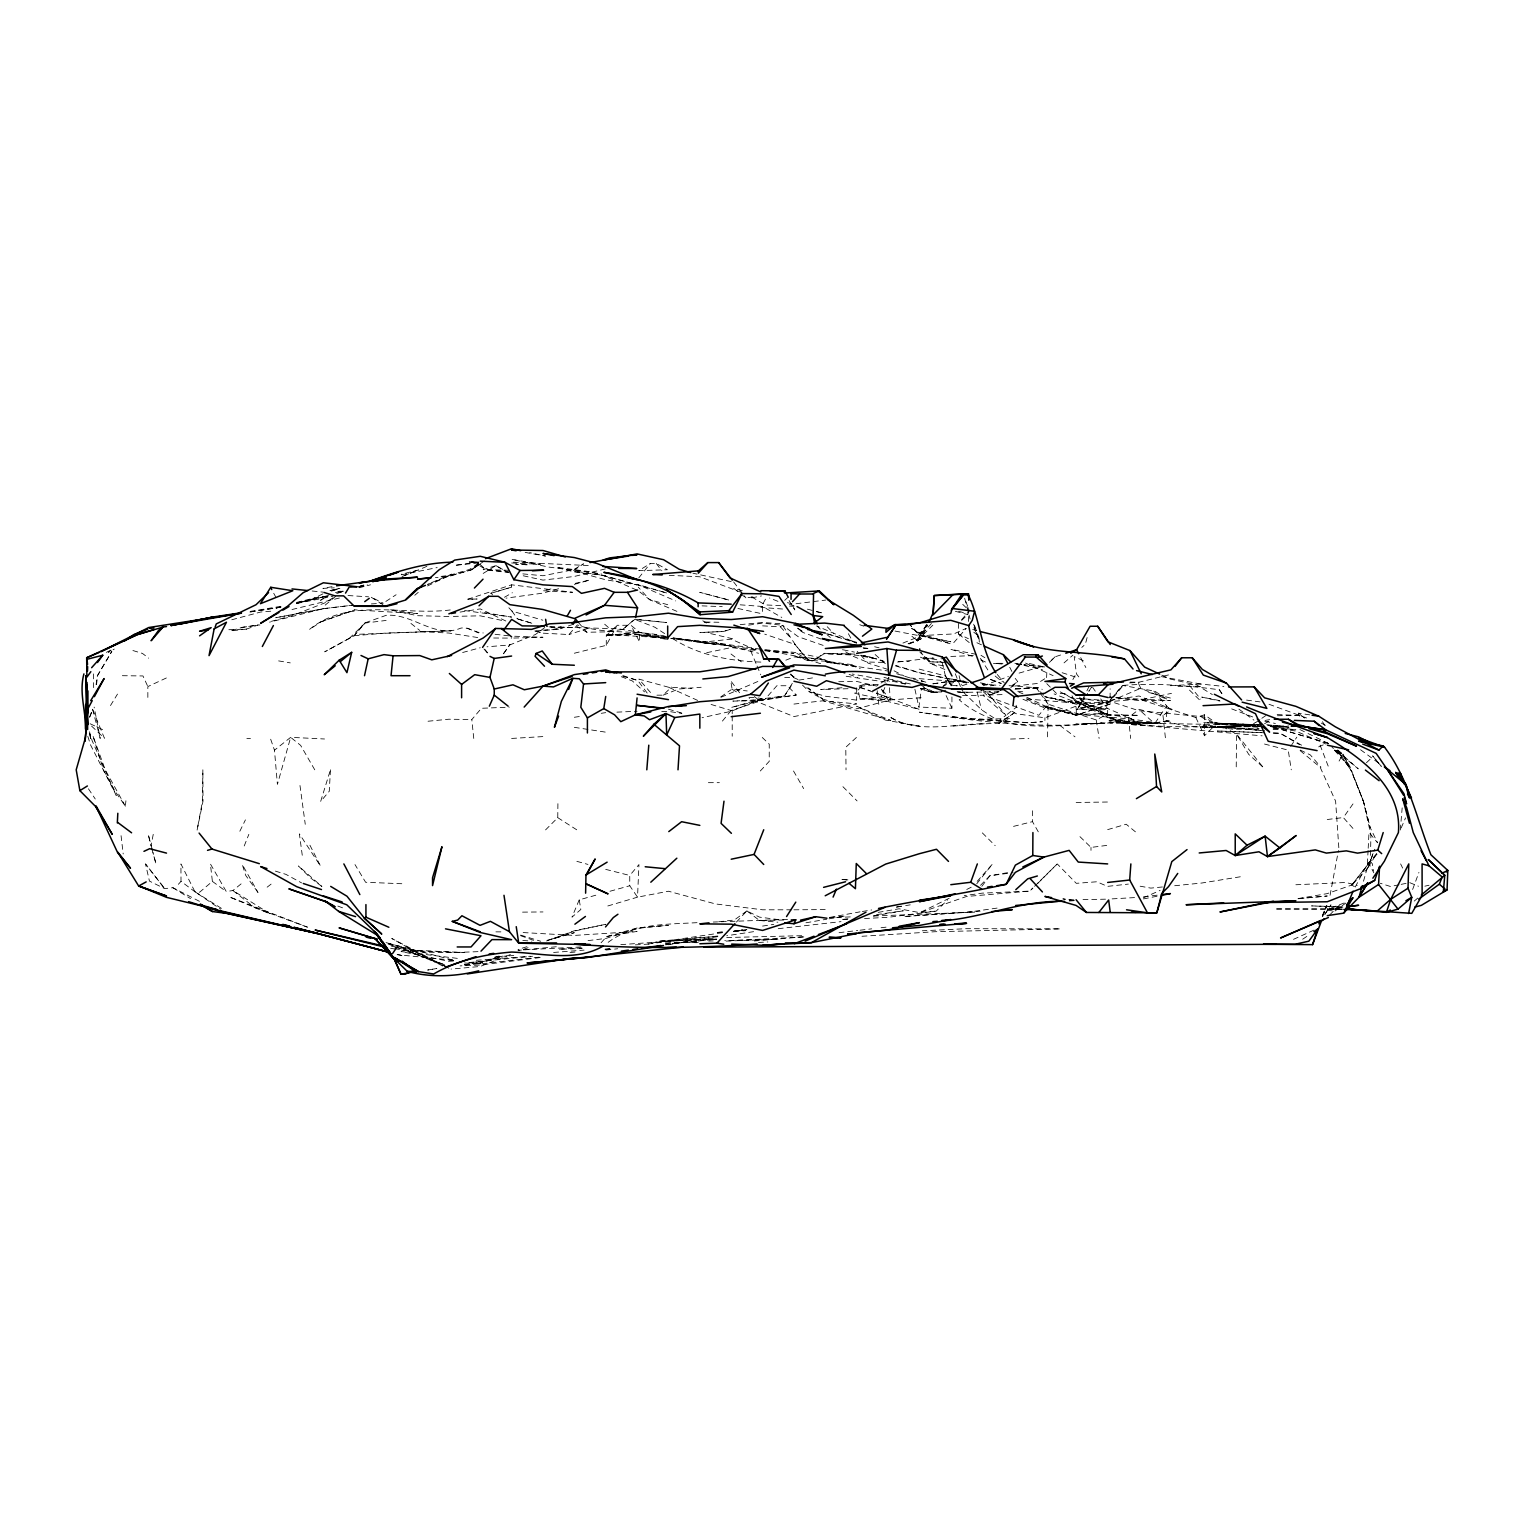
<?xml version="1.0" encoding="UTF-8"?>
<svg xmlns="http://www.w3.org/2000/svg" width="1524" height="1524" viewBox="0 0 1524 1524"><rect width="100%" height="100%" fill="white"/><g stroke="black" fill="none" stroke-linecap="round" stroke-linejoin="round"><path stroke-width="0.75" stroke-dasharray="5 3.75" d="M1257.833 727.158C1227.563 725.176 1195.559 731.482 1166.546 720.947L1166.603 705.993L1155.211 722.89C1112.596 713.994 1066.495 719.842 1026.7 699.04M545.573 829.894L557.765 817.664L557.936 801.186M1236.231 766.858L1236.555 734.073L1216.762 723.481L1204.493 714.794L1195.845 717.556L1139.019 699.116L1109.586 697.001M1047.54 736.835L1048.15 704.202L1044.492 698.087M1373.01 853.573L1367.371 868.756L1376.991 853.078L1351.14 885.787L1367.371 868.756L1370.381 861.384L1370.914 835.019L1363.389 801.186L1351.255 770.706L1341.406 755.961L1334.624 750.018L1341.406 755.961L1351.826 771.639L1351.255 770.706L1363.332 801.186L1370.209 827.627L1377.563 842.791L1369.009 832.428L1368.19 848.239M968.616 621.449L968.083 605.409M1046.607 677.608L1046.874 671.303M1355.236 887.044L1367.371 864.051L1368.076 850.506M1002.087 694.601L989.971 694.963L980.732 688.619M1400.308 830.009L1402.175 807.872M125.349 806.177L105.232 769.811L92.888 735.616L103.384 769.811L115.195 791.451L125.349 806.177L125.92 800.786M96.545 684.676L97.498 675.703L111.843 651.358L97.384 675.703L96.088 684.638M951.928 696.944L951.928 708.26L918.896 707.079L921.448 688.696M1330.052 895.293L1338.434 850.487M153.238 834.352L151.009 846.011L148.228 834.352L152.438 850.297M1087.107 637.546L1085.317 644.328L1081.773 647.414M1363.504 881.253L1368.609 862.984L1373.81 872.814M1298.124 898.569L1327.252 893.616L1351.693 885.063L1370.381 861.384L1374.629 849.249M1322.299 916.419L1326.166 905.866M1412.634 889.464L1418.92 872.433M89.573 717.156L92.564 709.231L104.432 738.245L89.706 724.319M802.481 685.076L809.168 691.667L825.322 696.22L856.678 700.126L881.158 696.868L886.301 683.762M887.139 681.59L888.854 677.208L889.121 681.761M244.221 845.972L248.85 834.333M1322.737 916.419L1326.966 905.866M1100.69 698.887L1107.415 708.469L1077.411 709.155L1084.002 697.973M961.587 620.439L967.74 614.572L969.302 610.743L964.616 598.094L970.083 619.011M89.706 717.156L92.964 709.231M579.215 899.846L571.976 917.162L580.854 909.466L579.215 899.846L598.989 894.321M1322.394 915.695L1326.794 905.504M1401.185 827.97L1405.547 817.855M909.066 643.985L921.429 638.708L927.259 625.831M239.84 831.228L245.421 819.874M1089.108 686.372L1078.287 708.222L1110.12 702.64L1110.12 688.753M574.338 653.224L606.285 645.338L617.125 625.278L630.898 625.278L639.642 632.403L668.464 639.623L637.089 634.536L605.714 635.527L639.642 632.403L639.642 641.985L630.898 625.278M1072.877 679.533L1075.068 675.532M1339.082 761.067L1342.72 754.456L1337.386 750.589M926.63 624.63L916.362 640.194L917.467 641.013L926.382 624.992M765.505 599.161L760.838 607.409L783.507 609.086M917.467 641.013L927.068 624.954M110.49 705.555L117.5 694.087M792.309 683.362L784.479 695.973L761.943 699.859L731.196 707.498L761.657 698.887L784.479 695.973L792.023 684.619M1324.928 914.343L1330.985 904.856L1324.623 914.629M1077.411 709.155L1087.584 693.325M1088.86 691.344L1091.394 687.381L1088.936 690.905M1290.676 746.436L1296.81 737.178M241.097 883.882L232.905 890.53L226.276 891.54L210.388 863.918L212.388 881.386L199.663 892.188L194.958 891.788L181.013 881.367L180.918 863.918L194.958 891.788L220.694 909.199M503.434 653.796L510.102 644.366L503.282 654.063M981.837 886.339L989.857 875.767L1010.069 872.242M1138.504 683.4L1140.752 688.296L1167.327 699.459L1154.83 691.153L1122.521 685.438L1106.843 704.012L1122.521 685.438C1154.563 682.733 1187.482 685.552 1219.333 689.762L1221.943 693.591M1353.007 803.91L1343.33 817.55L1354.188 829.818M976.732 883.806L992.6 863.918L974.141 884.796M349.167 638.499L364.846 623.335L354.178 635.718L324.726 651.815L354.178 635.718L364.255 623.145L386.124 615.334C412.794 613.105 434.55 639.147 460.896 628.098C468.935 626.554 475.374 633.108 483.26 632.955M638.766 577.882L650.329 563.499L656.292 563.499L667.436 569.747L638.766 570.643L650.329 563.499M1076.287 713.289L1076.287 709.593L1110.291 701.192L1122.521 686.314M722.414 721.081L732.206 709.212L732.206 713.708M1109.891 700.278L1139.019 695.973L1172.223 709.403L1162.983 715.366L1138.98 709.346L1128.484 717.633L1107.091 714.261L1096.251 719.957L1048.15 704.202L1038.816 715.27L983.228 694.83M791.699 909.809L762.572 909.79L715.518 903.942L668.464 891.235L637.527 897.16L629.755 885.749L629.755 875.462L638.956 864.565L637.527 897.16L605.714 906.589M961.587 619.773L967.759 612.534M473.754 738.435L471.811 719.557L481.451 708.279L509.283 707.174M534.829 630.974L542.982 633.165L568.947 634.556L577.386 624.897C606.59 635.622 638.518 628.86 668.464 637.07L618.115 628.764L549.021 626.897M953.776 642.652L966.216 628.402L953.776 633.927L919.924 635.66L909.79 624.573L919.924 635.279L950.805 643.89L921.01 633.432L911.619 628.479L921.01 634.536M711.079 704.45L731.196 710.527L764.857 699.44L776.84 685.743L787.413 685.743L796.309 695.001L759.657 700.716L732.853 701.097L739.712 700.754M178.365 884.301L181.013 881.367M601.066 942.784L606.685 936.555L637.089 927.964L668.464 925.297L637.089 928.383L606.019 938.403L584.397 941.07M916.362 640.194L932.04 622.802M760.305 770.992L769.239 761.333L769.239 744.169L760.305 735.597M736.397 922.077L746.855 910.971L759.504 917.124L782.46 920.134M927.602 625.05L915.067 638.213L902.589 643.204M980.504 885.33L989.857 875.767L1013.06 872.642M1367.371 864.051L1377.563 853.688M1329.709 914.914L1339.958 904.608L1341.177 908.209M1037.711 883.444L1057.237 863.918L1076.287 883.329L1096.842 881.767L1107.434 886.377L1128.351 884.091M1195.845 717.556L1204.493 735.749L1216.762 723.481M908.914 643.719L917.238 640.652L932.821 625.183M1055.008 656.844L1049.122 662.692L1055.008 656.844L1063.638 653.986M864.527 918.515L888.054 917.315L936.212 911.104L947.566 899.884M1034.567 886.301L1057.237 863.918M656.939 695.173L663.092 695.173L671.513 687.038M878.262 684.505L863.803 684.505L854.678 693.287L888.454 700.43L879.538 686.486M606.285 645.338L606.285 635.641L617.125 625.278M1366.418 762.762L1373.105 756.418L1381.335 766.382L1372.591 755.694M784.669 600.38L787.698 597.541M856.412 737.464L845.782 747.255L846.03 769.811M1064.038 662.883L1072.915 655.149M943.28 685.933L948.442 681.476L965.454 681.057M1414.253 901.084L1417.758 898.074M622.802 629.393L634.784 619.144L666.674 622.554L634.784 619.392L622.802 629.393L605.714 631.908L586.854 632.25L577.024 626.593M1010.793 687.591L1017.765 681.685L1015.194 678.332M325.183 605.123L336.842 595.351M414.757 595.274L418.243 592.341M1255.319 722.452L1252.099 725.024L1214.514 723.1L1203.141 716.737L1139.019 710.756L1109.891 701.25M111.1 650.196L108.414 652.329L114.262 649.091M314.763 769.811L300.628 745.369L290.665 737.33L277.406 784.403L274.472 750.189L290.665 737.33L324.517 738.988M267.138 887.178L272.948 882.682M478.727 563.804L470.23 570.224L448.856 576.434L435.426 577.577M544.792 627.507L535.438 634.517L509.759 644.957L486.994 646.805M608.171 942.327C633.527 923.22 667.341 924.401 697.592 922.63M1335.043 910.99L1345.73 903.103M746.855 910.971L734.32 920.02L715.918 922.077M720.681 696.963L731.196 689.686M1259.891 719.652L1252.099 725.024L1214.514 723.1M1261.834 718.299L1265.739 715.613M573.576 570.586L583.521 563.823L573.576 569.69L542.982 575.748L522.37 573.843M1302.677 939.222L1308.297 935.412M478.346 563.48L469.392 569.481L448.856 575.481L437.655 576.777M762.572 625.869L780.307 626.783L782.555 625.278L798.252 636.727L825.322 646.138M808.425 660.654L794.461 643.814L808.425 660.654L813.073 660.654L824.236 653.301L856.678 654.158M390.601 609.733L417.5 613.639L354.749 609.848L321.278 621.716L309.41 629.488C350.006 596.246 405.651 616.744 453.352 609.524M385.839 601.447L396.107 594.741M329.051 594.779L320.497 600.323L328.06 596.227M1012.146 685.343L1017.765 681.685M332.956 597.827L325.183 602.761L291.998 615.677L269.596 621.83M511.607 587.14L490.766 593.312L511.607 587.14L511.607 584.816L572.567 592.284L542.982 590.74L551.917 588.702M1044.74 678.79L1037.273 683.476L1012.527 686.314M509.873 571.881L485.851 569.614L478.669 565.099L471.468 569.614L484.327 561.023L471.564 569.919L448.856 576.053L427.558 584.53M813.073 660.654L824.236 653.701L854.373 654.139M483.165 573.443L495.567 565.766L504.501 570.3M942.232 687.114L951.928 681.114L956.862 685.876M1264.539 723.767L1270.083 720.395M504.444 597.275L512.388 592.722M960.615 698.983L959.168 699.802C1012.203 745.693 1086.993 715.708 1150.163 723.824L1110.12 723.024M535.972 630.86L559.537 629.317L563.594 627.05M966.749 889.464L972.598 886.53M106.375 652.348L112.605 649.243M949.185 898.265L919.467 912.857L966.616 896.455L1029.71 891.102L1032.91 888.035L1029.71 891.102L982.161 893.14L964.235 895.655M322.917 593.865L312.153 599.103L297.294 603.009M427.52 585.978L451.847 574.11L427.825 584.187M147.847 697.421L147.847 686.581L168.897 676.789M1293.514 939.336L1316.145 929.145M1143.248 897.922L1160.107 890.397M989.971 694.963L997.763 691.648M422.3 568.319L427.901 565.88M1318.641 746.874L1323.404 744.817M721.1 697.249L760.19 680.485M1110.291 701.192L1140.752 688.296M404.203 575.672L419.119 569.481M761.657 698.887L731.196 711.27L702.069 717.728M402.069 576.548L418.586 569.938L401.269 574.3M556.889 628.383L561.137 626.707M663.092 695.173L678.656 689.019L701.173 687.267M785.832 660.178L794.099 656.901L825.322 659.797L795.795 656.349L807.472 660.483L825.322 661.149L854.888 664.997M510.445 954.538L480.231 966.464L451.104 969.093M1344.206 902.97L1327.252 909.504L1342.93 907.39M908.075 643.795L921.429 638.708M983.285 691.744L988.505 696.487L1016.203 713.746L1044.912 717.823L1079.068 705.041M499.053 956.024L480.231 963.054L502.634 956.291M983.094 685.8L1008.393 676.523M523.399 949.414L529.723 947.109M546.64 940.975L574.338 930.764L605.714 924.287L574.338 931.107L550.869 939.432L574.338 932.688L544.659 941.013M321.278 621.716L354.749 609.905M246.431 629.107L258.394 624.916L241.725 627.431L230.467 630.974L246.431 629.107L228.371 629.736M588.131 628.345L568.947 634.556M573.1 624.326L559.346 629.05L546.659 626.097M338.976 592.703L343.491 591.179M358.559 586.778L364.922 584.625M335.471 592.665L341.89 590.531M476.841 599.027L467.868 599.199L511.607 584.816M863.803 684.505L857.574 686.543L870.166 690.734M331.413 591.122L339.89 588.397M607.352 631.717L611.619 630.345L602.99 622.725M526.923 946.709L518.141 949.414M962.139 685.705L968.826 683.571M495.567 565.766L483.165 569.652L508.654 572.567M336.709 593.541L343.452 591.426M359.169 586.53L363.665 585.121M740.702 593.808L745.903 597.884L756.19 596.532M359.169 586.645L365.912 584.568M330.098 590.779L336.823 588.816M1019.08 673.113L1042.816 666.255M1107.662 829.628L1126.198 824.236L1136.771 832.942M945.928 690.201L937.87 692.506L931.507 692.506L920.401 688.41L924.992 688.6M502.634 956.12L480.231 962.444L464.553 964.654M558.622 588.74L542.982 593.122L506.006 598.151M574.281 584.378L589.921 579.996L574.281 583.578M609.981 891.254L629.755 885.749M462.629 652.501L480.231 647.757M231.8 619.754L260.642 612.038L274.072 610.953M921.087 697.687L890.187 699.954L856.678 708.831L822.693 699.097L809.168 691.667M296.399 602.875L329.946 595.198M359.264 587.75L370.522 584.797M291.998 609.524L340.023 597.865M1233.392 727.043L1244.003 724.338L1256.9 725.367M323.374 608.724L275.768 617.734L323.374 608.667L352.501 605.218L323.374 608.667L269.596 622.135M332.346 590.493L339.071 588.797M1013.536 826.37L1032.491 821.646L1038.549 832.275M280.873 606.323L250.755 611.314M296.837 602.361L321.888 596.151M1129.532 682.942L1139.019 682.219L1168.47 674.922M337.89 592.207L342.481 591.083M358.521 587.178L367.684 584.93M605.39 568.909L574.338 576.453L542.982 580.111L520.084 575.081M280.797 607.219L248.431 612.229L280.873 607.066M325.526 596.398L296.456 603.428L325.526 596.36M897.541 662.026L933.031 657.873M401.65 574.777L437.178 567.557M296.818 603.428L332.994 596.284M1424.864 886.187L1429.055 885.234M993.591 693.344L989.4 691.629L993.591 693.344L999.287 692.106M1142.009 699.668L1171.48 693.344M706.717 652.691L731.196 647.586L757.104 650.577L731.196 639.147L699.84 642.48L731.196 646.081L715.518 642.747L673.17 637.889L762.572 650.558M751.808 597.884L761.505 595.922M1143.514 898.912L1159.193 895.826M1399.032 884.796L1390.459 886.492L1380.306 883.272M1401.166 884.358L1409.738 882.663L1418.482 886.244M829.647 917.41L860.012 911.847M332.022 586.664L322.917 588.378L334.327 587.826M896.512 907.009L903.389 905.751M1154.582 723.157L1170.489 720.261L1160.088 723.5L1117.816 722.509L1154.582 723.157L1108.977 720.814C1159.516 729.844 1211.123 725.919 1262.158 726.415M733.444 931.316L746.893 929.678L733.444 931.393L742.398 929.659M873.309 916L903.313 910.781L873.309 915.067M878.186 912.362L899.103 908.78L919.429 912.59L936.212 911.104M1155.211 722.89L1166.546 720.947M606.685 936.555L637.089 931.393L574.338 935.431L520.56 932.421M427.711 970.045L436.855 968.483L427.825 970.007M805.967 922.782L826.751 919.22M829.056 918.839L845.229 916.076L828.904 917.734M1240.307 876.776L1201.769 883.025L1171.67 886.035M1265.053 720.433L1269.644 719.652M896.512 907.142L903.389 905.999M905.675 905.599L910.266 904.837M753.618 931.659L726.719 935.755M1015.841 688.486L1038.416 687.857L1042.321 689.381M798.938 680.123L814.33 677.589M862.355 911.485L871.69 909.961M460.058 612.096L480.231 608.895L506.673 621.392M668.064 944.766L684.124 942.213L698.278 942.594M762.572 926.078L773.773 924.382M574.338 717.271L581.063 716.28M601.237 713.308L605.714 712.641M932.726 683.819L948.442 681.476L966.254 681.114M717.766 936.669L699.84 939.279L658.197 941.261L699.84 937.546L648.043 943.985L659.282 941.356L716.737 939.184L665.702 944.232M748.57 625.145L762.572 623.126L782.555 625.278L795.185 644.481L764.743 634.155M933.202 683.8L951.928 681.114L951.928 685.629M847.916 918.705L841 919.715L848.068 919.353M741.998 700.64L764.857 699.44L796.309 695.001M665.55 944.842L684.124 942.213L698.411 942.804M997.077 908.094L966.997 912.324L903.751 916.515L980.103 911.181M478.86 561.975L454.571 565.385L477.907 563.004M1170.394 685.724L1200.702 684.009L1223.867 686.448M241.725 627.431L259.956 624.935M722.243 932.726L664.578 941.261L716.737 939.184M1079.964 836.657L1090.994 847.42L1107.662 845.306M364.255 623.145L386.124 620.439M796.042 603.733L825.722 600.056M540.201 957.567L480.231 965.035L460.058 965.892M1327.252 819.512L1343.33 817.55M556.317 946.747L518.331 950.366M1143.514 896.817L1159.193 894.931M839.038 932.688L857.707 930.478M860.05 930.212L871.709 928.84M881.062 927.735L888.054 926.916M1342.93 907.123L1327.252 908.971L1274.788 908.971L1344.511 909.18M539.096 957.167L480.231 963.987L464.553 962.977M605.047 949.528L612.096 948.709M793.947 704.069L823.036 700.792L856.678 703.878L793.947 716.585L749.198 698.487M1107.662 715.327L1107.662 709.765L1076.287 709.593L1075.449 701.726L1082.25 700.964L1107.662 714.756L1139.019 715.347L1107.662 715.327L1075.449 701.726L1073.239 697.668M199.434 901.313L172.879 887.711L164.668 888.625L149.447 881.101L145.504 863.975L164.668 888.625L145.504 863.975M778.25 928.688L841 921.639M464.553 965.092L480.231 963.32L464.553 964.844M605.904 950.062L617.715 948.747M1162.412 886.968L1150.849 888.111L1137.342 885.711M859.879 686.314L875.957 684.733M469.24 962.52L532.505 956.253M570.014 952.557L577.044 951.852M605.161 949.071L609.848 948.614M606.285 635.641L639.642 632.403M428.034 721.233L448.856 719.214L471.811 719.557M717.766 936.022L699.84 937.774L717.766 936.422M740.169 624.63L762.572 622.497L783.431 623.888M1298.124 898.741L1327.252 895.998L1296.657 898.741M1069.276 900.398L1073.944 899.979M665.721 943.547L714.432 939.375M354.178 635.718L386.124 633.051L451.066 630.841L356.997 634.327M754.285 940.975L804.024 936.803M734.111 931.05L745.731 930.116M842.01 687.743L820.693 689.496L848.982 688.677M495.014 956.92L506.73 956.024M509.073 955.834L513.759 955.472M553.612 952.443L584.073 950.1M953.091 726.072L984.847 723.709C953.567 723.862 917.543 734.244 889.368 716.699L901.103 723.233L919.429 726.148L885.425 720.071L856.678 706.279L890.911 720.509L823.036 700.792M1069.276 901.027L1073.944 900.684L1069.562 899.998M476.307 960.291L530.428 956.234M477.984 951.643C450.437 952.843 422.186 953.472 394.964 948.709M665.359 943.013L697.306 941.451M1015.079 689.248L1035.996 687.934L1039.92 689.896M734.111 931.412L745.731 930.688M861.993 936.269L935.107 931.716L1060.59 928.878L966.483 928.688L922.325 930.783M371.361 603.923L383.248 603.199L370.865 597.008L383.248 604.876M620.82 944.632L715.518 938.079M511.607 738.435L544.316 736.511M1121.188 722.605L1075.754 724.11L1102.138 723.1C1040.968 728.682 979.722 722.586 919.429 712.165L973.15 719.442L1029.31 722.662L1042.492 721.709L1028.452 722.833L950.805 716.832L973.15 719.442L1010.507 718.566L998.677 723.309L982.161 723.881M1295.876 884.758L1345.825 882.472L1357.217 885.387M1112.139 898.874L1134.542 897.598M581.901 947.909L558.66 949.223L582.187 948.595M635.337 944.861L649.281 944.061M758.457 942.48L767.848 941.946M580.739 946.976L517.874 950.138M803.815 936.936L726.091 940.937M542.982 630.136L559.537 629.317M1231.678 708.889L1255.662 718.071M726.719 937.527L803.358 935.66M1262.158 724.605L1217.447 726.662L1257.452 725.424M616.915 712.146L637.089 711.251M999.153 691.782L958.005 692.467M1286.923 726.3L1271.226 726.929L1295.876 731.101L1326.051 744.093M950.805 656.444L974.027 655.568M1015.403 688.715L1035.996 687.934L1045.826 697.078L1076.287 704.221L1107.662 702.526L1076.287 702.869L1044.721 696.697L1076.287 702.869L1107.091 714.261L1054.094 693.915M850.297 916.915L829.38 917.734M873.538 916.019L978.332 912.019M787.546 919.372L713.27 922.039M708.679 941.07L713.232 940.899M726.091 941.089L778.25 939.26L724.814 940.594M1010.507 739.045L1028.871 738.435M898.36 661.702L909.409 661.397M513.836 638.042L542.982 637.261L513.836 636.213M467.868 599.199L477.088 598.989M453.352 616.382L480.231 615.829L505.282 621.144M748.989 697.573L755.923 697.44M1083.012 899.636L1107.662 899.141M948.442 681.476L964.997 681.19M1277.398 715.747L1298.486 715.347L1304.868 718.071M747.008 910.971L759.504 920.477L786.708 919.982M838.752 681.704L856.678 681.438L876.662 686.048L887.482 678.656L911.733 684.295M962.52 695.573L982.961 695.249L1005.992 715.289L1016.527 707.117L1015.536 702.64M1076.173 802.481L1108.424 802.005M522.561 912.133L542.982 911.943M993.457 663.435L1002.963 663.34M1201.769 726.853L1234.783 726.624M793.947 909.809L825.322 909.58M1001.649 663.302L995.02 663.34L1002.106 664.045M1270.159 726.034L1288.866 725.976M1259.014 729.158L1233.145 729.272L1203.046 725.024L1264.501 730.91L1233.145 727.729L1201.769 727.005L1259.014 728.758M1273.131 729.101L1280.198 729.082L1330.185 743.941M784.689 677.628L793.699 677.608L799.929 680.352M929.469 658.254L934.136 658.254M122.339 675.703L142.97 675.951L147.847 686.581M1177.995 686.619L1201.769 686.6M1153.801 691.153L1169.041 708.584M923.468 687.61L933.336 691.858L936.403 691.858M997.077 691.629L998.696 691.629M941.661 691.972L930.764 691.972L920.325 688.829M957.682 692.296L967.816 692.296L957.148 691.629M1065.181 693.515L1056.57 693.515L1045.635 682.504M246.85 738.435L250.469 738.435M708.374 782.669L719.385 782.669M1262.196 725.214L1122.388 722.909L1110.215 720.166L1154.887 723.214L1110.215 718.852L1144.276 725.519L1262.158 735.825M661.74 711.384L668.464 711.422M495.91 931.85L502.634 931.888M493.681 638.004L511.607 638.118M471.526 561.842L478.498 561.899M513.34 562.166L589.045 565.556M1233.145 724.7L1251.985 724.91M1340.396 909.104L1327.252 908.971L1341.482 909.409M672.617 638.518C699.192 655.834 731.52 661.283 762.572 662.14M1130.122 682.085L1139.019 682.219M1256.157 724.605L1203.769 722.662L1258.081 724.681M1273.131 728.967L1280.198 729.082L1327.918 743.255M348.024 595.541L368.56 596.817M718.928 622.268L702.812 621.963L711.537 623.03M1231.411 724.148L1258.214 724.662M941.908 662.064L930.802 661.816L919.982 656.958L936.993 659.759L940.918 662.026M448.856 616.477L417.5 615.696L388.353 609.562M883.31 662.407L866.718 661.987L852.24 655.911L842.239 649.7M509.264 570.3L485.851 569.614L477.336 561.937L478.669 565.099M1342.111 906.78L1311.573 905.904L1342.168 907.066M549.688 626.878L574.148 627.621M1273.473 733.063L1280.198 733.273L1301.61 745.198M1277.15 714.604L1298.486 715.347L1301.953 717.614M1261.605 732.587L1217.447 730.968L1264.501 732.777M1273.226 733.006L1280.198 733.273L1299.534 744.684M401.803 950.309L464.553 952.595L417.5 950.366L390.373 946.023M702.069 605.866L722.243 606.666M401.803 883.729L365.627 882.282L354.997 864.584M453.352 961.015L448.856 961.301L401.041 951.548L459.848 958.672M982.161 684.562L1000.087 685.305M1009.059 685.686L1038.416 687.857M469.259 561.975L478.669 562.394M946.537 662.502L930.802 661.816L919.982 652.329M1262.177 726.3L1217.79 724.357L1262.177 726.872M511.607 562.985L540.391 564.28L511.607 559.346L548.735 567.08L601.218 573.729M469.202 562.013L478.498 562.451M669.246 575.31L699.84 576.796L741.426 592.436M650.5 692.487L638.861 679.094L668.484 687.21L691.61 688.315M780.726 605.657L765.277 604.914L749.598 595.732M789.527 606.095L793.947 606.304M420.605 631.603L448.856 633.051L480.231 637.927M858.66 692.467L859.746 698.392L890.187 699.954L889.254 684.028M1270.159 726.319L1288.866 727.443M863.403 648.348L867.899 648.653M910.457 678.028L951.928 681.114M1026.681 698.925L1075.773 703.136L1071.448 694.715M522.808 940.479L531.781 941.127M740.169 604.818L762.572 606.476L781.793 617.449M1107.662 700.621L1076.287 698.316L1107.662 701.802L1139.019 699.116L1170.394 700.488L1139.019 700.583L1109.586 697.192M1122.178 723.119L1140.333 724.452L1130.751 718.452L1107.396 708.374M663.969 637.775L605.714 634.517L637.089 634.098L668.464 637.337M452.933 960.215L397.212 954.691M957.415 685.819L950.424 685.209L945.413 675.913L941.127 658.254M920.401 688.41L924.763 688.772M464.553 610.514L511.607 617.087L480.231 611.886M764.819 649.7L793.947 652.329L816.369 656.787L832.447 662.997L888.054 671.036M1273.473 727.824L1295.876 729.825L1271.226 726.738M469.03 962.692L480.231 963.74L469.03 962.349M764.819 650.767L793.947 653.472L764.819 650.081M759.504 920.477L777.869 922.211M1266.749 724.719L1286.923 726.7M312.172 591.007L323.374 592.15M846.182 676.275L888.054 682.409M1044.702 666.96L1023.918 664.807L1044.702 667.093L1027.652 663.111M1017.765 691.229L1024.49 691.953M739.578 692.772L730.701 680.752L732.168 689.324L747.236 690.963M495.071 634.289L509.245 635.87M1075.62 699.459L1060.075 691.782C1086.955 705.555 1112.711 725.9 1144.276 725.519L1110.139 717.69L1081.469 701.078L1078.84 697.325M859.746 698.392L888.054 701.535L919.429 709.441L876.3 692.982M1074.039 900.246L1062.838 898.893L1074.039 900.57M1327.252 910.247L1333.633 911.028M453.352 960.387L448.856 959.834L453.352 960.73M846.887 879.996L840.562 879.196L848.601 879.958M715.518 644.271L670.808 638.442L715.518 644.271L672.941 638.004M1246.575 700.087L1260.024 701.897M832.447 662.997L825.036 662.007L856.678 666.407M760.228 649.167L715.518 642.747L758.571 653.263M863.079 647.681L867.632 648.348M670.693 711.746L681.895 713.423M1298.486 715.347L1298.486 713.175L1309.764 714.87M968.731 682.504L919.429 672.846L894.874 665.74M574.338 727.329L605.714 732.168M1200.702 684.009L1159.116 676.199M895.026 631.05L950.805 641.775L919.924 635.279M278.625 660.902L290.265 662.883M525.17 552.412L545.535 556.05L529.704 552.641M943.337 665.778L930.307 663.454L921.01 652.139M825.322 661.149L853.764 666.236L860.203 668.598M390.601 948.271L397.326 949.49M764.857 650.253L796.881 656.215L822.865 664.407M905.904 683.762L852.183 674.027M1219.695 700.583L1201.769 697.097L1219.981 701.097M976.351 654.368L950.805 649.281L973.017 656.463M863.441 655.53L883.139 660.749M731.196 581.577L692.963 573.214M980.37 682.809L994.239 685.629M843.248 649.834L854.45 652.12M966.692 683.038L919.429 672.694L895.712 665.397M787.394 602.685L791.642 603.58L794.823 609.924L787.47 597.865M1264.863 721.252L1275.398 723.481M394.887 947.261L417.5 952.157L400.164 947.166M737.921 608.476L760.324 613.372M758.171 697.935L764.857 699.44M710.679 633.622L732.739 638.785M816.35 611.638L823.074 613.239L816.35 611.467M1014.87 663.245L1021.766 664.864M1024.052 665.417L1042.416 669.76M966.692 682.485L950.805 678.732L966.692 682.733M982.066 683.762L990.981 685.933M874.605 646.748L879.1 647.852M860.908 655.206L875.709 658.863L865.137 655.377M1075.449 701.726L1107.662 709.765M605.714 869.366L629.755 875.462M388.468 943.318L453.2 960.101M1148.601 692.448L1171.27 698.259M807.396 609.162L814.102 610.895M1264.501 744.036L1288.237 750.151L1291.266 769.811M535.781 631.088L542.582 632.822M919.182 669.112L945.413 675.913L951.757 685.533M955.396 611.334L967.74 614.572M742.283 590.702L733.749 588.378L738.969 592.455M777.983 601.351L769.506 597.999M789.394 604.457L793.947 605.695M972.674 629.469L976.541 630.536M1306.582 717.975L1268.711 704.164M667.76 604.723L649.624 599.656L638.327 590.76L603.675 575.653L667.131 593.103L637.089 584.264L675.723 600.932M576.872 861.346L587.959 864.432M386.048 942.594L405.498 948.023M622.84 676.275L637.813 680.504L647.395 693.344M958.577 611.238L965.073 613.086M668.464 709.193L681.895 713.061M856.678 642.309L825.817 633.374L856.678 643.071L816.654 625.964M508.864 607.771L511.912 611.048L542.849 620.211M132.912 650.538L142.475 653.434L148.647 658.158M520.637 935.088L540.734 941.261M275.387 871.118L285.902 874.357L301.6 882.891M905.351 684.219L881.634 676.504M896.645 673.722L922.401 681.799M887.654 669.341L868.032 663.092L857.212 651.434M925.868 682.2L919.429 680.142L923.582 681.628M1062.133 672.713L1077.392 677.628M622.84 675.551L637.813 680.504M881.158 696.868L890.187 699.954M849.116 674.427L857.764 677.475M859.707 624.707L863.765 626.154M859.784 687.343L888.454 697.592L882.625 690.124M520.637 935.698L536.277 941.318M821.226 639.089L802.824 632.422L797.604 628.574M388.125 944.061L394.564 946.385M396.697 947.166L444.513 964.768M990.714 679.437L1001.573 683.4M389.592 943.813L393.668 945.299M337.852 906.056L344.062 908.38M444.437 964.673L406.756 950.29L448.856 967.873L414.985 951.548L391.763 938.46L448.856 968.216M981.456 644.804L976.255 642.442M621.259 676.694L632.365 680.961L644.576 691.915M884.568 661.968L876.491 658.863L856.678 655.244L824.236 653.701M990.409 679.494L1000.792 683.514M1022.966 699.287L1044.912 707.974L1076.287 715.156L1107.662 713.518L1076.287 714.432L1044.912 705.917L1026.738 697.249M697.668 700.411L668.484 687.21M1018.908 692.182L1022.966 693.82M676.923 611.372L649.624 599.656L638.327 587.197M944.861 669.455L930.307 663.454L924.992 656.158M466.954 628.098L478.536 632.917M1110.139 717.69L1122.274 723.062M980.846 659.968L986.733 662.597M1025.538 663.073L1053.122 675.646M1083.278 660.711L1074.21 656.577L1076.458 673.875L1080.668 679.361M1161.802 675.113L1170.394 679.113L1196.683 684.981L1212.361 694.582M90.126 723.748L104.546 730.548M958.52 623.373L958.52 633.984L968.369 638.689M1300.296 750.075L1310.354 754.952L1320.965 767.163M1299.934 729.558L1306.011 732.53M1308.03 733.52L1314.107 736.473M1316.145 737.464L1328.299 743.407M414.985 951.548L442.798 966.083M894.055 670.808L904.189 676.046M1321.27 723.1L1325.385 725.291M929.392 689.743L933.336 691.858M796.881 653.396L809.282 660.121M1201.693 717.213L1212.094 722.871M496.214 565.766L508.654 572.91M1351.693 885.063L1354.417 886.625M790.232 674.561L794.099 676.827M732.168 689.324L739.102 693.458M172.879 887.711L190.557 898.627M980.999 655.301L984.866 657.701M194.958 891.788L222.199 908.837M557.765 817.664L576.872 829.894M702.812 620.763L706.355 623.049M664.635 633.584L654.844 627.221L634.784 619.392M1337.501 750.646L1358.246 768.839L1335.576 750.246M963.435 692.258L981.513 709.784L998.487 720.966L1005.992 715.289L985.933 691.096M1130.751 718.452L1140.333 724.814M1378.649 763.124L1358.684 748.341M798.043 628.345L803.053 631.793M920.401 684.428L931.507 692.506M1238.879 709.117L1253.909 720.147M212.388 881.386L226.276 891.54M1059.732 725.291L1075.011 736.835M806.748 687.553L822.693 699.097L808.406 687.953M1337.558 749.922L1342.987 754.075L1350.016 766.763L1363.332 801.186M973.779 632.212L978.751 636.022M797.528 628.174L802.329 631.85M731.006 653.986L741.35 661.873M754.342 696.544L759.657 700.716M1336.777 751.065L1341.996 755.199L1332.014 747.274M410.909 623.411L419.805 630.479M958.52 633.984L971.512 644.404M995.153 676.046L1002.221 681.799M911.885 636.251L917.238 640.652M1300.105 750.608L1320.127 767.163L1335.615 801.186L1338.853 848.239M1298.486 713.175L1303.706 717.518M826.961 634.632L830.389 637.527M885.33 663.721L873.081 652.653M1141.628 711.879L1153.801 722.89M962.73 604.342L966.026 607.543M1189.501 690.105L1200.683 701.021M817.112 626.021L820.255 629.107M982.332 832.885L995.191 845.687M842.924 786.689L857.079 800.919M827.227 626.726L833.628 633.413M780.307 626.783L792.042 639.337M1334.624 750.38L1349.197 766.877L1342.987 754.075M578.396 622.44L586.854 632.25M483.927 648.938L488.404 654.253M997.268 674.465L1004.335 682.962M1189.539 685.533L1200.702 699.097M1370.381 861.384L1372.419 863.918L1373.391 870.947M790.766 673.951L793.699 677.608M485.089 649.605L487.737 652.958M733.654 581.958L745.903 597.884M656.292 563.499L661.854 570.795M491.185 593.065L492.557 594.932M1036.549 688.181L1039.12 691.744M1040.416 693.515L1048.15 704.202M511.912 611.048L517.379 618.763M1092.613 687.381L1095.299 691.191M1079.64 697.116L1082.25 700.964M88.43 788.784L95.25 798.995M1322.413 721.709L1324.832 725.348M1219.333 689.762L1221.81 693.591M980.446 658.349L988.085 670.312M945.413 675.913L951.147 685.876M793.509 770.992L803.662 788.613M848.373 633.698L852.811 641.661M273.729 593.293L275.749 597.008M1342.72 754.456L1349.197 766.877M1080.707 657.644L1085.85 667.569M309.924 845.21L320.592 866.184L299.39 833.876L302.476 856.869M1009.726 667.245L1011.86 671.436M1400.632 863.918L1402.651 868.089M946.118 695.573L951.928 708.26M973.874 627.621L979.57 640.518M750.646 650.767L756.171 663.873M757.085 666.045L760.762 674.789M955.262 673.722L961.911 690.029M1320.089 745.122L1329.233 768.839M974.617 625.64L979.17 638.423M270.681 739.216L274.472 750.189M87.801 736.359L90.735 745.312L116.281 795.49L92.145 740.721L89.497 731.768M973.665 624.173L979.475 642.099M151.638 848.239L156.02 863.975L153.029 852.583M92.564 709.231L100.203 738.435L94.145 707.098M1363.389 801.186L1370.209 827.627M977.17 692.087L981.513 709.784M959.091 675.703L961.32 684.905M961.892 687.21L963.568 694.106M89.592 733.806L91.135 740.378L89.649 733.654M914.914 689.267L918.896 707.079M1096.251 719.957L1099.128 738.435M299.98 785.508L305.257 824.293M877.195 690.715L879.119 707.079M121.063 835.685L123.196 853.973M1162.983 715.366L1165.46 738.435M1128.484 717.633L1130.656 738.435M93.345 673.894L93.745 690.505M1204.493 714.794L1204.493 735.749M1090.994 847.42L1090.994 850.373M1044.912 717.823L1044.912 720.471M1032.491 810.768L1032.491 821.646M856.678 687.8L856.678 700.126M762.572 606.476L762.572 612.743M732.206 715.956L732.206 736.206M202.863 769.811L202.482 801.186L197.053 830.313L203.016 801.186L202.863 769.811M330.441 769.811L329.279 791.223L320.65 801.491L330.441 769.811M1014.374 712.794L998.811 723.424L1014.374 712.794M1110.634 703.878L1076.287 715.156L1044.912 706.469L1076.287 715.156L1110.634 703.878M730.263 629.374L723.519 631.527L699.84 632.536L723.557 631.45L730.282 629.336M280.778 606.933L276.32 608.095L280.797 607.028M339.071 588.512L330.098 590.588L339.071 588.512M722.49 931.983L715.518 932.555L722.49 932.117M1100.29 723.5L1085.85 723.5L1105.51 723.519L1100.29 723.5M480.231 962.082L475.755 961.987L480.231 962.082M527.285 564.775L515.664 564.223L527.285 564.775M1288.866 727.215L1267.816 725.272L1288.866 727.196M1021.613 664.578L1014.679 663.854L1021.613 664.616M668.464 638.08L637.089 634.651L668.464 638.137M605.714 575.71L574.338 571.976L556.222 567.233L589.998 571.71L637.089 584.892L605.714 579.787L574.167 571.1L605.714 575.71M728.663 599.98L699.726 592.322L728.663 599.98M401.803 955.643L397.231 954.443L401.803 955.643M531.8 623.24L516.084 618.458L531.8 623.24M307.372 927.125L254.813 907.694L232.905 890.53L270.472 914.057L229.267 896.874L307.372 927.125M321.831 886.435L310.344 877.786L298.437 865.975L321.831 886.435M1262.729 766.858L1248.747 754.437L1236.555 734.073L1262.729 766.858M257.937 892.378L245.669 875.347L242.278 864.508L257.937 892.378"/><path stroke-width="1.5" d="M814.711 623.811L813.13 615.486L813.568 593.369L819.321 590.931L833.857 604.742L818.178 591.064M85.592 729.634L85.687 704.469L85.668 728.834C85.687 710.489 78.886 692.087 83.934 673.894M878.529 908.418C920.972 899.751 963.816 893.636 1006.164 884.301L1015.384 865.137L1032.777 855.497L1032.91 832.561M87.02 682.428L87.63 729.539M154.134 629.45L137.312 634.632L86.677 657.739L86.868 677.17L90.849 671.684M1408.614 913.524L1411.757 897.312L1408.005 888.206L1408.786 863.918L1390.726 899.312L1386.402 912.343L1349.159 909.199L1411.776 913.352L1422.121 895.293L1422.082 863.918L1428.979 865.803L1442.18 876.967L1439.342 884.206L1418.692 899.122M87.497 671.151L87.649 666.579M86.011 704.469L86.773 684.543M1414.672 907.142L1421.359 905.351L1447.057 889.902L1447.8 870.452L1430.922 854.774C1416.596 818.464 1408.747 778.974 1384.573 747.274L1383.221 745.96L1358.627 741.14L1384.573 747.274L1358.627 737.73L1366.647 741.655M1405.909 900.779L1411.757 897.312L1398.022 909.123L1378.572 884.492L1379.525 867.289M678.009 769.811L679.514 745.827L653.872 724.262L643.357 736.206L665.969 713.556L674.77 717.537L699.84 714.07L699.84 728.186M92.24 700.64L87.935 708.679L85.077 740.931L87.935 708.679L87.916 690.886M1187.044 849.592L1171.804 861.612L1156.811 912.819L1147.458 912.819L1129.684 880.015L1130.865 863.918M480.231 561.156L504.939 562.299L513.874 579.711L542.982 584.854L572.338 586.588L581.463 593.35L604.514 588.34L614.172 592.322L627.45 592.322L637.584 607.847L635.565 617.544M646.805 769.811L648.786 745.179M1447.057 889.902L1443.342 891.845L1444.771 875.29L1428.388 859.612L1444.771 875.29L1421.244 895.064M451.618 655.453L431.787 659.835L419.786 655.568L393.078 655.796L391.039 675.703L410.032 675.703M1012.984 705.669L1014.031 696.639L1003.897 689.686L963.035 689M489.337 706.183L494.252 695.115L494.252 689.019L512.959 684.809L524.313 689.762L543.001 686.124L553.46 686.924L572.833 678.332L579.33 678.771L583.54 683.971L580.815 707.288L587.407 717.88L587.407 732.987M585.616 893.178L585.959 874.986L595.16 858.964L586.702 874.643M723.995 801.186L721.081 823.379L731.406 833.323M587.407 717.88L603.79 708.584L605.714 696.449M603.79 708.584L614.629 714.851L620.801 721.671L635.375 714.813L637.089 697.916M364.503 675.703L368.179 658.825L384.01 654.634L393.078 655.796M494.252 689.019L489.966 677.418L494.195 658.444L511.607 656.044M1068.21 688.391L1064.971 682.066L1065.771 678.561L1046.798 666.217L1035.939 656.882L1036.339 655.187L1038.149 654.787L1047.121 664.997M351.682 652.329L346.939 672.656L339.185 660.178L351.682 652.329L340.709 661.302M995.858 672.751C980.675 649.796 980.37 619.735 968.292 594.932L963.397 594.932L952.081 608.476L950.805 613.372L919.848 622.745L906.913 624.859L896.036 624.859L886.568 639.013L896.036 624.859L950.805 620.344L968.731 625.602L972.293 644.328L984.18 677.075M1349.292 900.474L1352.855 897.865L1344.244 912.324L1359.027 897.255L1362.227 885.825M889.502 674.961L896.55 650.196L919.429 650.386L942.346 656.996L952.005 667.341L981.532 690.162M85.249 738.302L76.2 769.811L79.877 790.651L95.421 806.329L112.243 834.333L96.203 806.215M1199.197 852.964L1226.134 850.487L1235.221 855.536L1258.976 851.783L1267.454 856.583L1315.307 849.897L1326.356 853.097L1346.34 850.868L1357.522 853.135L1377.772 850.125L1383.201 832.561M1317.65 929.088L1308.868 941.165L1295.171 944.27L1263.434 944.251L1312.564 944.632L1317.65 929.088L1313.917 931.621M1312.564 944.632L1321.327 921.277L1324.28 918.686M1223.734 902.932L1186.072 904.742L1295.876 900.741L1264.501 902.57L1327.252 901.77L1360.894 888.568L1374.705 880.339L1379.601 866.223M215.094 627.24L216.275 623.907L256.032 604.723L268.586 592.607M950.805 884.682L970.712 882.263L977.341 863.918M574.338 665.245L552.221 664.254L542.239 650.977L536.143 653.434L535.076 656.273L544.506 666.236M558.603 716.147L554.431 727.291L561.346 701.402L572.833 678.332L568.643 689.458M731.196 859.212L754.056 854.412L763.734 829.761M833.095 897.103L836.428 889.14M929.202 621.544L933.088 612.953L934.307 595.541L968.521 593.941L968.807 600.246M674.77 717.537L666.693 735.044L665.969 713.556L649.51 719.747L644.252 715.956L635.375 714.813L668.464 706.45L681.895 705.726M784.765 922.858L793.947 923.735L795.795 919.829L791.242 919.905M573.1 624.326L575.577 619.163L578.396 622.44M554.126 555.631L542.982 553.46L574.338 557.555L597.217 563.537L637.089 579.672L603.866 572.338C639.318 577.539 674.446 588.474 700.068 614.705L732.606 612.134L741.921 593.56L762.572 593.827L778.954 596.379L791.223 614.496M1353.045 891.216L1344.149 913.067L1327.252 915.638M262.338 646.481L273.406 625.545M94.393 696.639L104.089 678.58L90.697 700.678M79.877 790.651L87.382 785.965M567.214 616.001L570.49 610.286M772.668 667.493L777.469 659.34L779.05 659.34L785.07 666.331M1318.87 923.849L1320.889 920.42L1280.579 937.965L1328.414 917.505M1443.342 891.845L1445 889.044L1439.342 884.206M1378.572 884.492L1359.027 897.255L1367.561 883.139M1359.027 897.255L1367.657 883.006M345.529 593.103L349.053 587.312M270.758 587.292L260.433 603.694L292.818 590.74L270.758 587.292L271.729 589.578M786.555 916.553L795.795 902.132M952.462 608.438L962.044 593.941L968.521 593.941M968.731 625.602L972.274 620.306L974.56 611.257L952.081 608.476M513.874 579.711L520.122 570.471L543.687 570.205L532.409 570.757M768.363 683.019L759.771 695.687L750.437 694.334L731.196 699.211L699.84 701.726L668.464 706.812M1372.857 878.205L1384.421 861.174L1398.403 832.561C1402.194 787.089 1361.542 758.209 1327.252 737.521C1300.105 727.462 1273.302 717.956 1246.575 706.926M392.64 953.452L397.44 946.423M482.575 647.395L495.605 628.44L531.628 629.374L549.516 623.849L576.929 622.383M1177.747 873.423L1168.527 886.625L1161.783 893.407L1156.811 912.819L1086.421 912.457L1076.096 905.447L1044.912 896.417L1051.636 897.636M1037.596 657.073L1025.366 657.073L1000.62 690.01M97.46 662.54L102.756 655.225L87.382 659.187M650.805 882.206L676.846 858.202M614.172 592.322L604.514 605.314L586.073 614.991M503.834 629.85L511.645 619.411L522.141 625.888L544.43 626.078M699.84 611.905L700.068 614.705L682.39 599.999L666.712 589.845L699.84 611.905L728.777 610.667L741.921 593.56M1175.08 666.35L1181.691 657.777L1192.263 657.777L1202.341 669.436L1225.925 682.962M963.397 594.932L951.262 610.248M1098.861 912.457L1108.653 899.998L1110.215 912.152M605.523 926.935L613.315 917.562L617.944 914.248M162.935 627.107L151.105 640.747L158.553 630.422L162.935 627.107L137.312 634.632L100.87 651.643L148.723 627.526L241.459 613.124L171.126 625.45M91.63 667.702L102.756 655.225M1181.691 657.777L1170.908 669.855L1108.177 684.6L1074.172 687.21L1086.593 695.173L1098.08 695.173L1108.177 697.573M707.841 562.585L698.373 573.176L698.373 570.871L707.841 562.585L718.661 562.585L732.282 580.187M524.161 707.079L543.001 686.124L574.338 674.618L605.714 669.912L614.286 672.732M1346.53 904.799L1352.855 897.865M699.84 943.756L716.966 943.146L734.911 923.658M792.48 601.694L799.586 593.998L813.187 593.998M480.993 951.147L491.966 939.603L511.607 939.679L480.231 932.478L452.266 921.372L457.657 920.096L461.924 915.753L480.06 925.354L490.404 921.334L509.454 931.678L518.731 943.204L556.584 942.918M1446.295 872.014L1447.8 870.452L1441.914 873.271M474.402 588.035L483.013 579.177M952.881 594.741L933.069 614.915L934.307 595.541L962.044 593.941M479.031 605.79L488.69 596.303L498.234 596.303L509.854 604.647L542.982 609.505L574.338 618.515L604.514 605.314L637.584 607.847M339.185 660.178L324.231 674.732L335.223 665.778M406.07 599.161L416.909 588.778L421.272 586.931M1362.685 744.074L1378.915 750.094L1383.221 745.96M1015.803 889.654L1027.747 878.815L1037.368 875.995M653.872 724.262L665.969 713.556M330.689 886.397L346.977 896.226L364.598 918.401L365.931 917.2L365.931 904.589M843.915 625.735L864.927 644.804M1235.221 855.536L1247.051 845.21L1265.13 836.143L1279.893 847.973L1296.143 835.533L1267.454 856.583L1265.13 836.143L1235.221 855.536L1235.221 833.876L1247.051 845.21M895.045 624.573L885.977 632.308L885.977 629.507L895.045 624.573L905.58 624.573M750.437 694.334L766.115 681.133L793.947 670.103L825.322 675.799M117.329 822.941L117.824 813.283M862.451 636.194L871.861 629.05L853.269 615.277L827.989 599.77M783.793 591.845L784.955 590.912L788.251 597.256M495.605 628.44L483.184 638.004L447.218 656.634M668.788 831.609L681.628 821.703L699.84 825.379M461.601 697.782L461.601 684.428L474.707 674.675L489.966 677.418M813.987 623.145L822.712 616.649L813.13 615.486L797.071 606.571M602.933 946.194C575.253 962.196 541.839 953.129 511.607 952.062C484.575 954.234 457.295 960.349 433.635 973.988L418.567 971.607L393.135 957.129L377.19 934.155L346.786 904.799L296.685 886.682L260.642 866.584L266.948 868.528M364.75 601.637L369.227 598.341M574.891 924.192L585.445 916.457M199.587 635.851L211.169 627.64L199.587 631.279L208.102 629.926M1267.454 856.583L1279.893 847.973M124.473 641.033L134.017 634.498L147.752 629.164M948.5 861.403L936.498 849.268L919.429 853.688L885.73 864.07L825.208 895.769M1408.005 888.206L1390.726 899.312L1377.105 911.142L1349.159 909.199L1372.171 911.142M1070.762 653.263L1076.592 649.7L1090.117 626.25L1097.699 626.25L1110.234 644.576M585.959 874.986L607.124 862.165M488.69 596.303L479.031 602.132L448.856 613.867M1136.39 798.652L1156.545 786.517L1154.754 754.018L1161.745 791.966L1156.545 786.517M731.672 944.08L762.572 945.28L811.359 942.67L865.994 912.19M1390.307 910.019L1386.402 912.343L1398.022 909.123M278.873 612.496L260.661 623.259L287.445 606.342L303.124 592.722L323.374 582.778L357.168 586.74L350.31 587.064M282.931 610.114L289.008 606.533M1070.286 686.2L1074.229 683.876L1069.543 683.476M872.623 691.115L885.082 684.371L912.019 687.4L921.258 684.657L951.509 688.867L983.342 689.343L951.509 688.867M1348.645 749.846L1327.442 745.217M1360.799 887.273L1374.705 880.339M143.961 851.344L149.657 848.697L166.516 853.116M1022.833 866.927L1043.902 857.098L1069.143 850.373L1078.268 862.07L1107.662 863.918M1071.677 688.277L1083.583 682.904L1123.455 682.009M146.171 881.901L138.665 886.016L117.824 852.145L130.493 868.242L117.577 852.545L96.031 806.234M86.677 657.739L98.889 652.539M805.148 941.146L885.025 907.313M412.337 971.226L404.755 974.255L401.041 974.255L394.278 959.206L377.285 935.241L394.621 959.72L401.041 974.255L413.976 971.76M416.909 588.778L425.444 585.368M485.508 558.66L511.607 548.735L520.656 550.697M794.385 943.68L814.007 936.212M818.35 934.555L846.677 923.773M369.151 581.463C396.069 571.729 423.939 562.566 452.818 562.185M944.042 657.93L946.328 657.13L956.539 671.989M372.066 581.063L378.695 578.777M389.744 575.005L398.564 571.976L370.084 581.292M445.999 966.94L475.945 956.653M375.514 581.044L386.124 577.482L370.427 581.177L417.5 577.196L386.124 579.044L372.675 581.539L386.124 579.044M955.034 893.864L919.429 901.675L950.805 895.674L919.429 900.189M543.001 686.124L572.11 676.504M1065.79 653.263L1076.592 649.7L1078.649 653.663M789.642 667.912L761.657 677.17L793.947 664.902L825.322 666.102L844.791 672.922M793.947 923.735L815.759 916.705L826.961 918.229M971.055 682.866L982.161 679.304L1023.156 654.787L1038.149 654.787M795.795 919.829L762.572 930.421L731.196 924.173L699.84 923.868L709.022 922.839M207.531 850.354L211.969 849.039L259.328 863.67M1103.509 683.743L1107.929 682.466M1038.377 657.168L1042.416 656.025M333.737 905.847L326.25 901.77L289.103 888.93L326.25 901.77L338.614 911.352L376.942 935.031L391.554 955.891L407.27 971.36C430.282 977.836 455.676 976.636 478.727 970.807M823.589 887.349L845.553 881.767M396.945 603.752L386.124 606.4L354.349 606.266L343.624 595.865L335.013 595.865L324.079 592.474M627.45 592.322L637.584 590.036M800.481 920.153L815.759 916.705M861.289 642.899L886.568 637.413M180.061 624.116L213.589 616.915L241.459 612.724M1264.501 902.741L1219.943 911.981L1273.245 901.579M171.012 625.659L213.589 616.915L171.126 625.412M1161.44 895.369L1170.394 893.597L1161.44 894.664M590.036 562.566L637.089 553.917L663.55 559.708L679.228 569.271L690.677 572.567M336.556 585.807L386.124 578.987L359.226 582.93L365.95 581.958M635.375 714.813L650.805 711.937M899.255 926.211L919.429 922.649L888.054 929.964L847.725 934.079M856.678 653.396L886.873 648.519L896.55 650.196M1266.749 902.399L1273.473 901.313M583.311 674.313L587.788 673.608M592.264 672.884L596.76 672.179M601.237 671.455L605.714 670.731L610.152 672.446M451.104 613.524L455.581 612.8M590.036 957.129L527.285 962.939L590.036 957.129L663.473 945.49M628.021 556.127L603.104 560.032L609.733 557.879L637.089 554.698L632.555 555.422M574.929 957.701L467.277 973.931M991.686 911.657L1012.298 909.657L1005.402 909.98M987.495 887.063L992.162 886.358M996.829 885.673L1006.164 884.301L1015.384 872.338L1043.902 857.098L1032.777 855.497M571.633 622.821L605.714 617.83L637.089 616.629L668.464 613.2L699.84 618.363L731.196 619.544L762.572 616.725L795.757 623.411L822.236 634.803L811.644 631.012M621.392 951.109L628.364 950.119M633.012 949.471L637.661 948.804M642.309 948.138L660.902 945.509M1015.575 905.504L1057.58 901.427M1065.771 678.561L1044.912 681.457L1064.971 682.066M489.204 953.967L493.681 953.357M1347.426 906.78L1358.627 905.275L1347.426 906.589M784.536 593.027L819.321 590.931M731.196 716.699L760.4 713.232M430.93 577.558L417.5 579.12L430.93 577.977M1107.662 882.453L1129.684 880.015M1014.031 696.639L1044.702 693.287L1055.027 687.305L1065.676 687.305L1076.192 695.135L1086.593 695.173M149.714 628.402L153.905 627.945M162.325 627.031L166.516 626.574M558.66 960.006L683.285 947.071M941.832 920.439L950.805 919.582L919.429 925.449L892.531 927.792M702.85 678.961L728.091 676.58L762.572 666.407L793.947 666.502M955.281 923.83L966.483 923.334L858.641 932.65M825.322 674.16C872.09 664.921 917.696 681.399 960.901 697.249M698.373 570.871L652.767 574.51L662.178 574.967M1112.92 684.238L1108.177 684.6L1098.08 695.173L1076.192 695.135M1064.59 901.389C1022.452 899.998 983.361 917.658 941.832 920.972M796.995 624.269L824.655 623.087L844.353 625.354M932.879 921.62L937.355 921.296M765.581 945.128L784.231 943.851L762.572 945.28M675.189 706.374L686.391 705.65M583.54 683.971L605.714 682.638M666.921 947.68L676.351 947.128M757.142 943.966C696.43 948.233 635.298 948.938 574.605 944.156L585.235 944.061M1203.046 705.669L1234.954 703.993L1255.471 713.689L1268.178 741.274L1317.117 750.627M940.594 924.497L945.299 924.287M954.729 923.868L966.483 923.334M939.603 924.535L944.08 924.325M847.725 933.926L856.678 933.564L811.359 942.67L785.355 942.899M1291.399 726.129L1295.876 725.957L1291.209 725.957M1378.915 750.094L1335.253 726.777L1318.793 716.223L1295.876 706.355L1264.615 697.84L1254.214 686.886L1228.496 686.943M354.349 606.266L386.124 605.885L405.727 599.999L439.122 569.786L454.8 560.07L480.231 556.298L504.444 562.127M1276.236 944.289L703.898 947.128M770.153 590.912L784.955 590.912L760.838 590.702M1274.274 719.252L1288.371 719.252L1297.648 724.414L1327.252 732.834L1356.474 746.169L1327.252 733.673L1309.04 728.72M457.181 946.956L471.049 946.956L480.993 935.755L445.503 928.84M618.82 568.433L636.765 568.528L602.742 566.433M511.607 548.735L511.607 549.993L542.982 550.507L565.252 556.946M667.683 626.021L667.683 638.08L677.628 626.631L699.84 625.316L747.503 628.44L759.162 645.909L763.676 659.035L779.05 659.34L784.898 666.636M763.676 659.035L777.469 659.34M829.456 937.508L841 937.812L829.227 937.146M1343.863 909.466L1360.475 909.961M574.605 944.156L590.188 944.613L518.731 943.204L516.236 926.668M799.586 593.998L791.051 593.693L791.051 599.408M628.117 577.92C652.329 582.092 676.866 590.417 698.144 602.913L731.196 604.171M1294.314 720.395L1314.164 721.214L1325.67 729.806L1376.153 753.37L1403.947 793.68L1406.557 803.872L1404.309 797.376M1131.418 912.133L1136.009 912.343M616.915 672.827L605.714 671.913L699.84 671.817L731.196 667.055L755.847 669.169M976.103 687.419L1009.498 688.981L1018.127 696.868M645.204 866.756L664.959 868.661M621.411 672.96L605.714 671.436L610 672.636M291.998 588.931L307.696 590.55M407.27 971.36L418.567 971.607L394.354 957.529L416.471 971.931L402.126 961.13M663.969 708.203L637.089 705.383L657.263 707.822M864.07 625.278L888.054 628.383M200.368 904.684L212.484 911.543L227.228 913.467L316.878 933.183L390.334 952.614M748.246 629.183L763.562 631.374M1298.41 725.881L1325.67 729.806L1297.648 725.615M1126.541 909.79L1147.458 912.819M1312.031 715.213L1318.793 716.223M1111.853 656.958L1124.464 658.92L1133.037 669.017M716.966 943.146L723.786 944.232M1024.261 656.882L1025.366 657.073M637.089 694.22L668.464 699.649M511.607 549.993L516.122 550.793M807.415 629.488L825.322 633.07M220.828 912.038L226.866 913.314L222.447 911.752M793.947 681.266L816.693 686.257L826.427 680.695L856.678 688.867M227.228 913.467L317.183 933.469L390.373 952.652L294.303 927.354M1298.124 726.129L1282.427 722.147M383.553 946.042L315.125 930.078L383.838 946.88M215.779 909.695L317.183 933.469L215.113 910.038L188.614 901.656M793.947 624.802L809.72 628.593M1124.464 658.92C1087.965 650.253 1048.95 654.92 1013.536 640.061L1033.71 646.843L1013.536 639.775L980.408 631.584M1136.561 670.617L1152.354 674.522M282.378 924.535L289.274 926.268M293.884 927.411L316.878 933.183M1242.136 702.164L1266.863 708.393L1254.214 686.886M1345.254 733.444L1358.627 736.892L1370.667 743.179M283.026 924.42L289.789 926.173M917.429 649.91L888.054 641.947L825.322 648.538L861.346 646.462L822.236 638.518L828.789 640.937M366.122 937.069L370.637 938.308M139.789 886.339L138.665 886.016L166.516 895.998L139.789 886.339L166.516 897.35L216.694 909.58L200.73 904.837M338.614 911.352L355.606 916.648M323.374 895.922L342.138 901.941M733.844 625.126L759.809 633.508L747.503 628.44M303.295 883.501L321.488 889.559M452.266 921.372L480.231 931.774M327.508 902.151L323.374 900.589L335.261 906.799M728.777 610.667L732.606 612.134M1159.669 674.103L1144.638 667.112L1129.989 650.596L1107.948 641.814L1097.699 626.25M365.931 917.2L388.849 927.259M984.409 646.214L1003.344 654.672L1010.736 661.968M585.959 883.863L608.076 893.883L586.702 884.072M760.8 591.941L729.939 577.882L718.661 562.585M360.998 655.472L368.179 658.825M1214.361 694.277L1238.802 706.317M489.985 656.368L494.195 658.444M795.757 623.411L803.529 627.469M504.939 562.299L520.122 570.471M391.554 955.891L398.526 961.834M970.712 882.263L981.57 888.987M200.368 903.961L212.484 911.543M1384.306 766.934L1406.138 784.669L1409.624 798.062L1407.49 794.137M536.143 653.434L552.221 664.254M1288.371 719.252L1295.781 724.338M1389.983 770.725L1386.592 768.267L1403.547 795.204M117.824 822.522L131.597 832.809M1262.634 726.758L1269.606 732.053L1257.262 718.909M1365.409 770.077L1379.106 780.707M494.252 695.115L508.159 706.183M501.148 628.44L511.607 636.861M449.351 673.475L461.601 684.428M848.982 883.272L855.421 888.702L856.278 863.498L866.47 873.671M374.447 931.335L380.314 938.117M1314.164 721.214L1319.098 725.576M1322.394 728.491L1325.67 731.387M1377.772 850.125L1381.697 853.631M364.598 918.401L381.762 934.079L364.16 917.981M754.056 854.412L763.734 864.489M1030.3 878.815L1042.416 891.94M1241.622 699.935L1226.477 683.152L1203.312 675.094L1192.263 657.777M1398.918 778.364L1395.717 772.458L1406.138 784.669M1076.096 899.731L1086.421 912.457M199.092 833.076L211.969 849.039M1395.717 772.458L1405.661 785.527L1411.529 798.062M759.162 645.909L769.525 661.321M382.924 942.042L394.621 959.72M1397.908 772.611L1405.909 784.917L1407.814 792.975M1421.035 850.678L1426.369 860.736M343.853 863.918L359.855 894.588M942.346 656.996L952.005 675.97M1003.344 654.672L1007.593 663.054M1129.989 650.596L1141.209 673.76M813.13 615.486L817.188 623.868M1428.979 865.803L1413.262 832.561L1406.671 807.606L1402.728 798.767L1409.452 823.284M1403.909 782.974L1400.099 772.611L1403.909 783.622M968.292 594.932L969.035 599.37M545.63 619.296L546.659 626.097M503.987 895.293L509.454 931.678M86.925 657.816L87.535 664.521M87.687 706.545L88.106 712.603L87.935 708.679M886.873 648.519L888.702 674.999M919.677 648.881L919.677 650.519M698.144 602.913L698.144 606.743M214.141 628.879L209.036 655.625L226.466 622.23L214.141 628.879M441.884 846.982L432.549 885.596L432.549 877.748L441.884 846.982M374.961 938.517L339.071 927.868L377.342 939.298L374.961 938.517L394.278 959.206L374.961 938.517M1327.252 737.521L1313.802 733.387L1327.252 737.521M87.668 724.7L85.877 675.703L87.668 724.7"/></g></svg>
